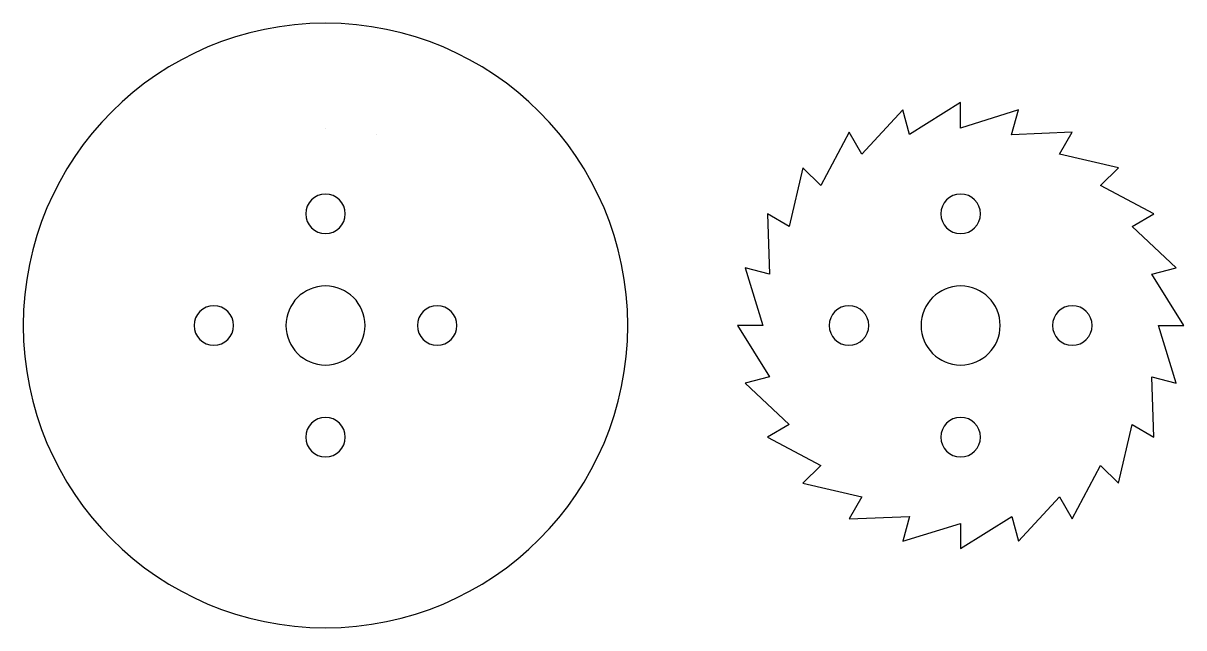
# Model space of a CAD drawing. Extents: x 0 to 58.7, y 0 to 30.6.
import ezdxf

# ---------------------------------------------------------------- set-up
doc = ezdxf.new("R2010")
doc.units = 0
doc.layers.add('LAYER_1', color=7, linetype='CONTINUOUS')

msp = doc.modelspace()

# ---------------------------------------------------------------- linework, layer by layer
at = {"layer": 'LAYER_1', "color": 250}
for points in [[(47.381, 25.251), (47.381, 26.546), (44.793, 24.941), (44.462, 26.176), (42.381, 23.941), (41.741, 25.049), (40.311, 22.35), (39.406, 23.255), (38.72, 20.28), (37.612, 20.92), (37.72, 17.868), (36.484, 18.199), (37.382, 15.28), (36.102, 15.28), (37.72, 12.691), (36.484, 12.359), (38.72, 10.279), (37.612, 9.639), (40.311, 8.208), (39.406, 7.304), (42.381, 6.618), (41.741, 5.51), (44.793, 5.617), (44.462, 4.382), (47.381, 5.279), (47.381, 4), (49.97, 5.617), (50.301, 4.382), (52.383, 6.618), (53.022, 5.51), (54.452, 8.208), (55.357, 7.304), (56.043, 10.279), (57.151, 9.639), (57.043, 12.691), (58.278, 12.359), (57.381, 15.28), (58.661, 15.28), (57.043, 17.868), (58.278, 18.199), (56.043, 20.28), (57.151, 20.92), (54.452, 22.35), (55.357, 23.255), (52.382, 23.941), (53.022, 25.048), (49.956, 24.912), (50.301, 26.176), (47.381, 25.251)], [(15.278, 25.251), (15.278, 25.251)], [(47.381, 25.251), (47.381, 25.251)], [(17.854, 24.912), (17.854, 24.912)], [(49.956, 24.912), (49.956, 24.912)]]:
    msp.add_lwpolyline(points, dxfattribs=at)
for points in [[(30.557, 15.279), (30.557, 6.841), (23.717, 0), (15.278, 0), (6.84, 0), (0, 6.841), (0, 15.279), (0, 23.717), (6.84, 30.558), (15.278, 30.558), (23.717, 30.558), (30.557, 23.717), (30.557, 15.279)], [(15.279, 19.924), (14.726, 19.924), (14.279, 20.372), (14.279, 20.924), (14.279, 21.476), (14.726, 21.924), (15.279, 21.924), (15.831, 21.924), (16.279, 21.476), (16.279, 20.924), (16.279, 20.372), (15.831, 19.924), (15.279, 19.924)], [(47.382, 19.924), (46.829, 19.924), (46.381, 20.372), (46.381, 20.924), (46.381, 21.476), (46.829, 21.924), (47.382, 21.924), (47.934, 21.924), (48.381, 21.476), (48.381, 20.924), (48.381, 20.372), (47.934, 19.924), (47.382, 19.924)], [(17.279, 15.279), (17.279, 14.175), (16.383, 13.279), (15.278, 13.279), (14.174, 13.279), (13.279, 14.175), (13.279, 15.279), (13.279, 16.384), (14.174, 17.279), (15.278, 17.279), (16.383, 17.279), (17.279, 16.384), (17.279, 15.279)], [(49.381, 15.28), (49.381, 14.175), (48.486, 13.279), (47.381, 13.279), (46.277, 13.279), (45.381, 14.175), (45.381, 15.28), (45.381, 16.384), (46.277, 17.279), (47.381, 17.279), (48.486, 17.279), (49.381, 16.384), (49.381, 15.28)], [(10.634, 15.279), (10.634, 14.727), (10.186, 14.279), (9.634, 14.279), (9.082, 14.279), (8.634, 14.727), (8.634, 15.279), (8.634, 15.832), (9.082, 16.279), (9.634, 16.279), (10.186, 16.279), (10.634, 15.832), (10.634, 15.279)], [(21.923, 15.279), (21.923, 14.727), (21.476, 14.279), (20.923, 14.279), (20.371, 14.279), (19.924, 14.727), (19.924, 15.279), (19.924, 15.832), (20.371, 16.279), (20.923, 16.279), (21.476, 16.279), (21.923, 15.832), (21.923, 15.279)], [(42.737, 15.28), (42.737, 14.727), (42.289, 14.279), (41.737, 14.279), (41.185, 14.279), (40.737, 14.727), (40.737, 15.28), (40.737, 15.832), (41.185, 16.279), (41.737, 16.279), (42.289, 16.279), (42.737, 15.832), (42.737, 15.28)], [(54.026, 15.28), (54.026, 14.727), (53.578, 14.279), (53.026, 14.279), (52.474, 14.279), (52.026, 14.727), (52.026, 15.28), (52.026, 15.832), (52.474, 16.279), (53.026, 16.279), (53.578, 16.279), (54.026, 15.832), (54.026, 15.28)], [(15.279, 8.634), (14.726, 8.634), (14.279, 9.082), (14.279, 9.635), (14.279, 10.186), (14.726, 10.634), (15.279, 10.634), (15.831, 10.634), (16.279, 10.186), (16.279, 9.635), (16.279, 9.082), (15.831, 8.634), (15.279, 8.634)], [(47.382, 8.635), (46.829, 8.635), (46.381, 9.082), (46.381, 9.635), (46.381, 10.187), (46.829, 10.634), (47.382, 10.634), (47.934, 10.634), (48.381, 10.187), (48.381, 9.635), (48.381, 9.082), (47.934, 8.635), (47.382, 8.635)]]:
    msp.add_open_spline(points, degree=3, knots=[0, 0, 0, 0, 1, 1, 1, 2, 2, 2, 3, 3, 3, 4, 4, 4, 4], dxfattribs=at)

doc.saveas('drawing.dxf')
